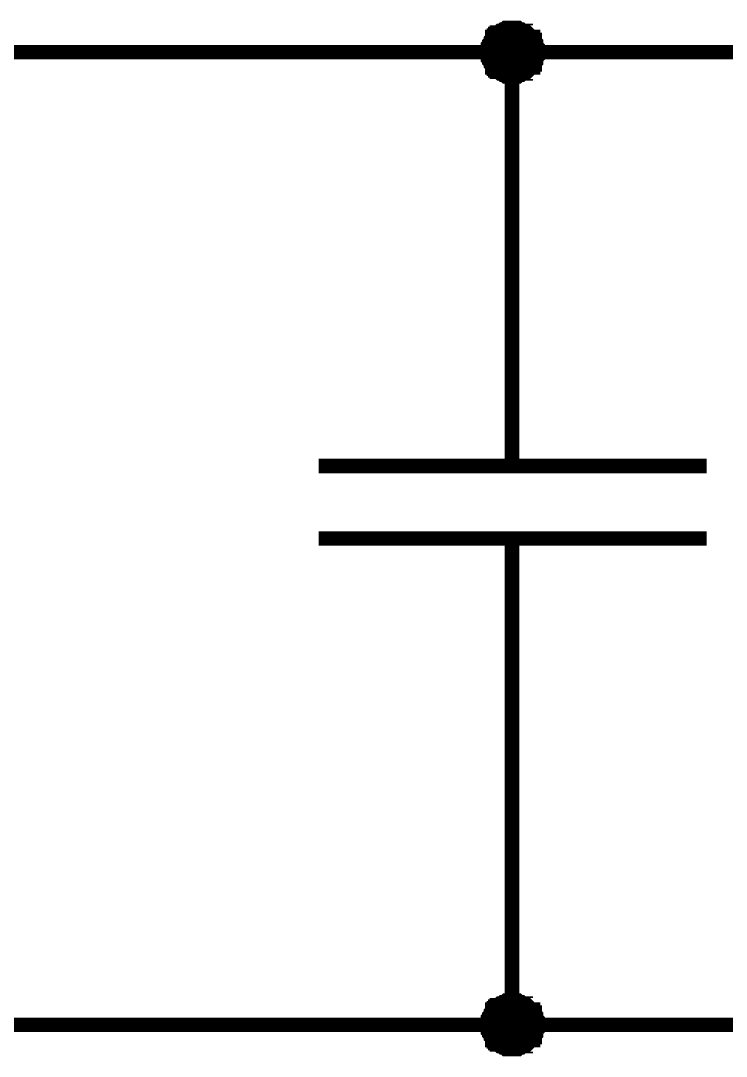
# Model space of a CAD drawing. Extents: x 196 to 1101, y 70 to 664.
# Drawn here: x 471.92 to 486.44, y 125.52 to 146.82 of the extents above; entities that cross this region are included whole.
import ezdxf

# ---------------------------------------------------------------- set-up
doc = ezdxf.new("R2010")
doc.units = 0
doc.header["$MEASUREMENT"] = 0
doc.layers.add('Sheet', color=255, linetype='CONTINUOUS')

msp = doc.modelspace()

# ---------------------------------------------------------------- linework, layer by layer
at = {"layer": 'Sheet', "const_width": 0.3}
for points in [[(481.533, 146.171), (481.533, 146.203), (481.533, 146.234), (481.533, 146.234), (481.533, 146.265), (481.533, 146.296), (481.564, 146.327), (481.564, 146.358), (481.564, 146.358), (481.595, 146.389), (481.595, 146.42), (481.595, 146.42), (481.627, 146.451), (481.627, 146.482), (481.658, 146.482), (481.658, 146.513), (481.689, 146.513), (481.689, 146.544), (481.72, 146.544), (481.72, 146.575), (481.751, 146.575), (481.782, 146.606), (481.782, 146.606), (481.813, 146.606), (481.844, 146.638), (481.844, 146.638), (481.875, 146.638), (481.906, 146.669), (481.937, 146.669), (481.968, 146.669), (481.968, 146.669), (481.999, 146.669), (482.03, 146.669)], [(481.533, 146.171), (481.533, 146.203), (481.533, 146.234), (481.533, 146.234), (481.533, 146.265), (481.533, 146.296), (481.564, 146.327), (481.564, 146.358), (481.564, 146.358), (481.595, 146.389), (481.595, 146.42), (481.595, 146.42), (481.627, 146.451), (481.627, 146.482), (481.658, 146.482), (481.658, 146.513), (481.689, 146.513), (481.689, 146.544), (481.72, 146.544), (481.72, 146.575), (481.751, 146.575), (481.782, 146.606), (481.782, 146.606), (481.813, 146.606), (481.844, 146.638), (481.844, 146.638), (481.875, 146.638), (481.906, 146.669), (481.937, 146.669), (481.968, 146.669), (481.968, 146.669), (481.999, 146.669), (482.03, 146.669)], [(481.533, 146.171), (481.533, 146.203), (481.533, 146.234), (481.533, 146.234), (481.533, 146.265), (481.533, 146.296), (481.564, 146.327), (481.564, 146.358), (481.564, 146.358), (481.595, 146.389), (481.595, 146.42), (481.595, 146.42), (481.627, 146.451), (481.627, 146.482), (481.658, 146.482), (481.658, 146.513), (481.689, 146.513), (481.689, 146.544), (481.72, 146.544), (481.72, 146.575), (481.751, 146.575), (481.782, 146.606), (481.782, 146.606), (481.813, 146.606), (481.844, 146.638), (481.844, 146.638), (481.875, 146.638), (481.906, 146.669), (481.937, 146.669), (481.968, 146.669), (481.968, 146.669), (481.999, 146.669), (482.03, 146.669)], [(481.533, 146.171), (481.533, 146.203), (481.533, 146.234), (481.533, 146.234), (481.533, 146.265), (481.533, 146.296), (481.564, 146.327), (481.564, 146.358), (481.564, 146.358), (481.595, 146.389), (481.595, 146.42), (481.595, 146.42), (481.627, 146.451), (481.627, 146.482), (481.658, 146.482), (481.658, 146.513), (481.689, 146.513), (481.689, 146.544), (481.72, 146.544), (481.72, 146.575), (481.751, 146.575), (481.782, 146.606), (481.782, 146.606), (481.813, 146.606), (481.844, 146.638), (481.844, 146.638), (481.875, 146.638), (481.906, 146.669), (481.937, 146.669), (481.968, 146.669), (481.968, 146.669), (481.999, 146.669), (482.03, 146.669)], [(481.533, 146.171), (481.533, 146.203), (481.533, 146.234), (481.533, 146.234), (481.533, 146.265), (481.533, 146.296), (481.564, 146.327), (481.564, 146.358), (481.564, 146.358), (481.595, 146.389), (481.595, 146.42), (481.595, 146.42), (481.627, 146.451), (481.627, 146.482), (481.658, 146.482), (481.658, 146.513), (481.689, 146.513), (481.689, 146.544), (481.72, 146.544), (481.72, 146.575), (481.751, 146.575), (481.782, 146.606), (481.782, 146.606), (481.813, 146.606), (481.844, 146.638), (481.844, 146.638), (481.875, 146.638), (481.906, 146.669), (481.937, 146.669), (481.968, 146.669), (481.968, 146.669), (481.999, 146.669), (482.03, 146.669)], [(481.533, 146.171), (481.533, 146.203), (481.533, 146.234), (481.533, 146.234), (481.533, 146.265), (481.533, 146.296), (481.564, 146.327), (481.564, 146.358), (481.564, 146.358), (481.595, 146.389), (481.595, 146.42), (481.595, 146.42), (481.627, 146.451), (481.627, 146.482), (481.658, 146.482), (481.658, 146.513), (481.689, 146.513), (481.689, 146.544), (481.72, 146.544), (481.72, 146.575), (481.751, 146.575), (481.782, 146.606), (481.782, 146.606), (481.813, 146.606), (481.844, 146.638), (481.844, 146.638), (481.875, 146.638), (481.906, 146.669), (481.937, 146.669), (481.968, 146.669), (481.968, 146.669), (481.999, 146.669), (482.03, 146.669)], [(481.533, 146.171), (481.533, 146.203), (481.533, 146.234), (481.533, 146.234), (481.533, 146.265), (481.533, 146.296), (481.564, 146.327), (481.564, 146.358), (481.564, 146.358), (481.595, 146.389), (481.595, 146.42), (481.595, 146.42), (481.627, 146.451), (481.627, 146.482), (481.658, 146.482), (481.658, 146.513), (481.689, 146.513), (481.689, 146.544), (481.72, 146.544), (481.72, 146.575), (481.751, 146.575), (481.782, 146.606), (481.782, 146.606), (481.813, 146.606), (481.844, 146.638), (481.844, 146.638), (481.875, 146.638), (481.906, 146.669), (481.937, 146.669), (481.968, 146.669), (481.968, 146.669), (481.999, 146.669), (482.03, 146.669)], [(481.533, 146.171), (481.533, 146.203), (481.533, 146.234), (481.533, 146.234), (481.533, 146.265), (481.533, 146.296), (481.564, 146.327), (481.564, 146.358), (481.564, 146.358), (481.595, 146.389), (481.595, 146.42), (481.595, 146.42), (481.627, 146.451), (481.627, 146.482), (481.658, 146.482), (481.658, 146.513), (481.689, 146.513), (481.689, 146.544), (481.72, 146.544), (481.72, 146.575), (481.751, 146.575), (481.782, 146.606), (481.782, 146.606), (481.813, 146.606), (481.844, 146.638), (481.844, 146.638), (481.875, 146.638), (481.906, 146.669), (481.937, 146.669), (481.968, 146.669), (481.968, 146.669), (481.999, 146.669), (482.03, 146.669)], [(482.03, 146.669), (482.03, 146.669)], [(482.03, 146.669), (482.061, 146.669), (482.092, 146.669), (482.092, 146.669), (482.123, 146.669), (482.154, 146.669), (482.186, 146.638), (482.217, 146.638), (482.217, 146.638), (482.248, 146.606), (482.279, 146.606), (482.31, 146.606), (482.31, 146.575), (482.341, 146.575), (482.372, 146.544), (482.372, 146.544), (482.403, 146.513), (482.403, 146.513), (482.434, 146.482), (482.465, 146.482), (482.465, 146.451), (482.465, 146.42), (482.496, 146.42), (482.496, 146.389), (482.527, 146.358), (482.527, 146.358), (482.527, 146.327), (482.527, 146.296), (482.558, 146.265), (482.558, 146.234), (482.558, 146.234), (482.558, 146.203), (482.558, 146.171)], [(482.03, 146.669), (482.03, 146.669)], [(482.03, 146.669), (482.061, 146.669), (482.092, 146.669), (482.092, 146.669), (482.123, 146.669), (482.154, 146.669), (482.186, 146.638), (482.217, 146.638), (482.217, 146.638), (482.248, 146.606), (482.279, 146.606), (482.31, 146.606), (482.31, 146.575), (482.341, 146.575), (482.372, 146.544), (482.372, 146.544), (482.403, 146.513), (482.403, 146.513), (482.434, 146.482), (482.465, 146.482), (482.465, 146.451), (482.465, 146.42), (482.496, 146.42), (482.496, 146.389), (482.527, 146.358), (482.527, 146.358), (482.527, 146.327), (482.527, 146.296), (482.558, 146.265), (482.558, 146.234), (482.558, 146.234), (482.558, 146.203), (482.558, 146.171)], [(482.03, 146.669), (482.03, 146.669)], [(482.03, 146.669), (482.061, 146.669), (482.092, 146.669), (482.092, 146.669), (482.123, 146.669), (482.154, 146.669), (482.186, 146.638), (482.217, 146.638), (482.217, 146.638), (482.248, 146.606), (482.279, 146.606), (482.31, 146.606), (482.31, 146.575), (482.341, 146.575), (482.372, 146.544), (482.372, 146.544), (482.403, 146.513), (482.403, 146.513), (482.434, 146.482), (482.465, 146.482), (482.465, 146.451), (482.465, 146.42), (482.496, 146.42), (482.496, 146.389), (482.527, 146.358), (482.527, 146.358), (482.527, 146.327), (482.527, 146.296), (482.558, 146.265), (482.558, 146.234), (482.558, 146.234), (482.558, 146.203), (482.558, 146.171)], [(482.03, 146.669), (482.03, 146.669)], [(482.03, 146.669), (482.061, 146.669), (482.092, 146.669), (482.092, 146.669), (482.123, 146.669), (482.154, 146.669), (482.186, 146.638), (482.217, 146.638), (482.217, 146.638), (482.248, 146.606), (482.279, 146.606), (482.31, 146.606), (482.31, 146.575), (482.341, 146.575), (482.372, 146.544), (482.372, 146.544), (482.403, 146.513), (482.403, 146.513), (482.434, 146.482), (482.465, 146.482), (482.465, 146.451), (482.465, 146.42), (482.496, 146.42), (482.496, 146.389), (482.527, 146.358), (482.527, 146.358), (482.527, 146.327), (482.527, 146.296), (482.558, 146.265), (482.558, 146.234), (482.558, 146.234), (482.558, 146.203), (482.558, 146.171)], [(482.03, 146.669), (482.03, 146.669)], [(482.03, 146.669), (482.061, 146.669), (482.092, 146.669), (482.092, 146.669), (482.123, 146.669), (482.154, 146.669), (482.186, 146.638), (482.217, 146.638), (482.217, 146.638), (482.248, 146.606), (482.279, 146.606), (482.31, 146.606), (482.31, 146.575), (482.341, 146.575), (482.372, 146.544), (482.372, 146.544), (482.403, 146.513), (482.403, 146.513), (482.434, 146.482), (482.465, 146.482), (482.465, 146.451), (482.465, 146.42), (482.496, 146.42), (482.496, 146.389), (482.527, 146.358), (482.527, 146.358), (482.527, 146.327), (482.527, 146.296), (482.558, 146.265), (482.558, 146.234), (482.558, 146.234), (482.558, 146.203), (482.558, 146.171)], [(482.03, 146.669), (482.03, 146.669)], [(482.03, 146.669), (482.061, 146.669), (482.092, 146.669), (482.092, 146.669), (482.123, 146.669), (482.154, 146.669), (482.186, 146.638), (482.217, 146.638), (482.217, 146.638), (482.248, 146.606), (482.279, 146.606), (482.31, 146.606), (482.31, 146.575), (482.341, 146.575), (482.372, 146.544), (482.372, 146.544), (482.403, 146.513), (482.403, 146.513), (482.434, 146.482), (482.465, 146.482), (482.465, 146.451), (482.465, 146.42), (482.496, 146.42), (482.496, 146.389), (482.527, 146.358), (482.527, 146.358), (482.527, 146.327), (482.527, 146.296), (482.558, 146.265), (482.558, 146.234), (482.558, 146.234), (482.558, 146.203), (482.558, 146.171)], [(482.03, 146.669), (482.03, 146.669)], [(482.03, 146.669), (482.061, 146.669), (482.092, 146.669), (482.092, 146.669), (482.123, 146.669), (482.154, 146.669), (482.186, 146.638), (482.217, 146.638), (482.217, 146.638), (482.248, 146.606), (482.279, 146.606), (482.31, 146.606), (482.31, 146.575), (482.341, 146.575), (482.372, 146.544), (482.372, 146.544), (482.403, 146.513), (482.403, 146.513), (482.434, 146.482), (482.465, 146.482), (482.465, 146.451), (482.465, 146.42), (482.496, 146.42), (482.496, 146.389), (482.527, 146.358), (482.527, 146.358), (482.527, 146.327), (482.527, 146.296), (482.558, 146.265), (482.558, 146.234), (482.558, 146.234), (482.558, 146.203), (482.558, 146.171)], [(482.03, 146.669), (482.03, 146.669)], [(482.03, 146.669), (482.061, 146.669), (482.092, 146.669), (482.092, 146.669), (482.123, 146.669), (482.154, 146.669), (482.186, 146.638), (482.217, 146.638), (482.217, 146.638), (482.248, 146.606), (482.279, 146.606), (482.31, 146.606), (482.31, 146.575), (482.341, 146.575), (482.372, 146.544), (482.372, 146.544), (482.403, 146.513), (482.403, 146.513), (482.434, 146.482), (482.465, 146.482), (482.465, 146.451), (482.465, 146.42), (482.496, 146.42), (482.496, 146.389), (482.527, 146.358), (482.527, 146.358), (482.527, 146.327), (482.527, 146.296), (482.558, 146.265), (482.558, 146.234), (482.558, 146.234), (482.558, 146.203), (482.558, 146.171)], [(414.576, 146.171), (442.061, 146.171), (462.061, 146.171), (482.03, 146.171), (502.03, 146.171), (522.031, 146.171), (537.031, 146.171)], [(482.03, 145.674), (481.999, 145.674), (481.968, 145.674), (481.968, 145.674), (481.937, 145.674), (481.906, 145.674), (481.875, 145.705), (481.844, 145.705), (481.844, 145.705), (481.813, 145.737), (481.782, 145.737), (481.782, 145.737), (481.751, 145.768), (481.72, 145.768), (481.72, 145.799), (481.689, 145.799), (481.689, 145.83), (481.658, 145.83), (481.658, 145.861), (481.627, 145.861), (481.627, 145.892), (481.595, 145.923), (481.595, 145.923), (481.595, 145.954), (481.564, 145.985), (481.564, 145.985), (481.564, 146.016), (481.533, 146.047), (481.533, 146.078), (481.533, 146.109), (481.533, 146.109), (481.533, 146.14), (481.533, 146.171)], [(481.533, 146.171), (481.533, 146.171)], [(482.03, 145.674), (481.999, 145.674), (481.968, 145.674), (481.968, 145.674), (481.937, 145.674), (481.906, 145.674), (481.875, 145.705), (481.844, 145.705), (481.844, 145.705), (481.813, 145.737), (481.782, 145.737), (481.782, 145.737), (481.751, 145.768), (481.72, 145.768), (481.72, 145.799), (481.689, 145.799), (481.689, 145.83), (481.658, 145.83), (481.658, 145.861), (481.627, 145.861), (481.627, 145.892), (481.595, 145.923), (481.595, 145.923), (481.595, 145.954), (481.564, 145.985), (481.564, 145.985), (481.564, 146.016), (481.533, 146.047), (481.533, 146.078), (481.533, 146.109), (481.533, 146.109), (481.533, 146.14), (481.533, 146.171)], [(481.533, 146.171), (481.533, 146.171)], [(482.03, 145.674), (481.999, 145.674), (481.968, 145.674), (481.968, 145.674), (481.937, 145.674), (481.906, 145.674), (481.875, 145.705), (481.844, 145.705), (481.844, 145.705), (481.813, 145.737), (481.782, 145.737), (481.782, 145.737), (481.751, 145.768), (481.72, 145.768), (481.72, 145.799), (481.689, 145.799), (481.689, 145.83), (481.658, 145.83), (481.658, 145.861), (481.627, 145.861), (481.627, 145.892), (481.595, 145.923), (481.595, 145.923), (481.595, 145.954), (481.564, 145.985), (481.564, 145.985), (481.564, 146.016), (481.533, 146.047), (481.533, 146.078), (481.533, 146.109), (481.533, 146.109), (481.533, 146.14), (481.533, 146.171)], [(481.533, 146.171), (481.533, 146.171)], [(482.03, 145.674), (481.999, 145.674), (481.968, 145.674), (481.968, 145.674), (481.937, 145.674), (481.906, 145.674), (481.875, 145.705), (481.844, 145.705), (481.844, 145.705), (481.813, 145.737), (481.782, 145.737), (481.782, 145.737), (481.751, 145.768), (481.72, 145.768), (481.72, 145.799), (481.689, 145.799), (481.689, 145.83), (481.658, 145.83), (481.658, 145.861), (481.627, 145.861), (481.627, 145.892), (481.595, 145.923), (481.595, 145.923), (481.595, 145.954), (481.564, 145.985), (481.564, 145.985), (481.564, 146.016), (481.533, 146.047), (481.533, 146.078), (481.533, 146.109), (481.533, 146.109), (481.533, 146.14), (481.533, 146.171)], [(481.533, 146.171), (481.533, 146.171)], [(482.03, 145.674), (481.999, 145.674), (481.968, 145.674), (481.968, 145.674), (481.937, 145.674), (481.906, 145.674), (481.875, 145.705), (481.844, 145.705), (481.844, 145.705), (481.813, 145.737), (481.782, 145.737), (481.782, 145.737), (481.751, 145.768), (481.72, 145.768), (481.72, 145.799), (481.689, 145.799), (481.689, 145.83), (481.658, 145.83), (481.658, 145.861), (481.627, 145.861), (481.627, 145.892), (481.595, 145.923), (481.595, 145.923), (481.595, 145.954), (481.564, 145.985), (481.564, 145.985), (481.564, 146.016), (481.533, 146.047), (481.533, 146.078), (481.533, 146.109), (481.533, 146.109), (481.533, 146.14), (481.533, 146.171)], [(481.533, 146.171), (481.533, 146.171)], [(482.03, 145.674), (481.999, 145.674), (481.968, 145.674), (481.968, 145.674), (481.937, 145.674), (481.906, 145.674), (481.875, 145.705), (481.844, 145.705), (481.844, 145.705), (481.813, 145.737), (481.782, 145.737), (481.782, 145.737), (481.751, 145.768), (481.72, 145.768), (481.72, 145.799), (481.689, 145.799), (481.689, 145.83), (481.658, 145.83), (481.658, 145.861), (481.627, 145.861), (481.627, 145.892), (481.595, 145.923), (481.595, 145.923), (481.595, 145.954), (481.564, 145.985), (481.564, 145.985), (481.564, 146.016), (481.533, 146.047), (481.533, 146.078), (481.533, 146.109), (481.533, 146.109), (481.533, 146.14), (481.533, 146.171)], [(481.533, 146.171), (481.533, 146.171)], [(482.03, 145.674), (481.999, 145.674), (481.968, 145.674), (481.968, 145.674), (481.937, 145.674), (481.906, 145.674), (481.875, 145.705), (481.844, 145.705), (481.844, 145.705), (481.813, 145.737), (481.782, 145.737), (481.782, 145.737), (481.751, 145.768), (481.72, 145.768), (481.72, 145.799), (481.689, 145.799), (481.689, 145.83), (481.658, 145.83), (481.658, 145.861), (481.627, 145.861), (481.627, 145.892), (481.595, 145.923), (481.595, 145.923), (481.595, 145.954), (481.564, 145.985), (481.564, 145.985), (481.564, 146.016), (481.533, 146.047), (481.533, 146.078), (481.533, 146.109), (481.533, 146.109), (481.533, 146.14), (481.533, 146.171)], [(481.533, 146.171), (481.533, 146.171)], [(482.03, 145.674), (481.999, 145.674), (481.968, 145.674), (481.968, 145.674), (481.937, 145.674), (481.906, 145.674), (481.875, 145.705), (481.844, 145.705), (481.844, 145.705), (481.813, 145.737), (481.782, 145.737), (481.782, 145.737), (481.751, 145.768), (481.72, 145.768), (481.72, 145.799), (481.689, 145.799), (481.689, 145.83), (481.658, 145.83), (481.658, 145.861), (481.627, 145.861), (481.627, 145.892), (481.595, 145.923), (481.595, 145.923), (481.595, 145.954), (481.564, 145.985), (481.564, 145.985), (481.564, 146.016), (481.533, 146.047), (481.533, 146.078), (481.533, 146.109), (481.533, 146.109), (481.533, 146.14), (481.533, 146.171)], [(481.533, 146.171), (481.533, 146.171)], [(482.558, 146.171), (482.558, 146.14), (482.558, 146.109), (482.558, 146.109), (482.558, 146.078), (482.527, 146.047), (482.527, 146.016), (482.527, 145.985), (482.527, 145.985), (482.496, 145.954), (482.496, 145.923), (482.465, 145.923), (482.465, 145.892), (482.465, 145.861), (482.434, 145.861), (482.403, 145.83), (482.403, 145.83), (482.372, 145.799), (482.372, 145.799), (482.341, 145.768), (482.31, 145.768), (482.31, 145.737), (482.279, 145.737), (482.248, 145.737), (482.217, 145.705), (482.217, 145.705), (482.186, 145.705), (482.154, 145.674), (482.123, 145.674), (482.092, 145.674), (482.092, 145.674), (482.061, 145.674), (482.03, 145.674)], [(482.558, 146.171), (482.558, 146.14), (482.558, 146.109), (482.558, 146.109), (482.558, 146.078), (482.527, 146.047), (482.527, 146.016), (482.527, 145.985), (482.527, 145.985), (482.496, 145.954), (482.496, 145.923), (482.465, 145.923), (482.465, 145.892), (482.465, 145.861), (482.434, 145.861), (482.403, 145.83), (482.403, 145.83), (482.372, 145.799), (482.372, 145.799), (482.341, 145.768), (482.31, 145.768), (482.31, 145.737), (482.279, 145.737), (482.248, 145.737), (482.217, 145.705), (482.217, 145.705), (482.186, 145.705), (482.154, 145.674), (482.123, 145.674), (482.092, 145.674), (482.092, 145.674), (482.061, 145.674), (482.03, 145.674)], [(482.03, 140.176), (482.03, 146.171), (482.03, 146.171)], [(482.558, 146.171), (482.558, 146.14), (482.558, 146.109), (482.558, 146.109), (482.558, 146.078), (482.527, 146.047), (482.527, 146.016), (482.527, 145.985), (482.527, 145.985), (482.496, 145.954), (482.496, 145.923), (482.465, 145.923), (482.465, 145.892), (482.465, 145.861), (482.434, 145.861), (482.403, 145.83), (482.403, 145.83), (482.372, 145.799), (482.372, 145.799), (482.341, 145.768), (482.31, 145.768), (482.31, 145.737), (482.279, 145.737), (482.248, 145.737), (482.217, 145.705), (482.217, 145.705), (482.186, 145.705), (482.154, 145.674), (482.123, 145.674), (482.092, 145.674), (482.092, 145.674), (482.061, 145.674), (482.03, 145.674)], [(482.558, 146.171), (482.558, 146.14), (482.558, 146.109), (482.558, 146.109), (482.558, 146.078), (482.527, 146.047), (482.527, 146.016), (482.527, 145.985), (482.527, 145.985), (482.496, 145.954), (482.496, 145.923), (482.465, 145.923), (482.465, 145.892), (482.465, 145.861), (482.434, 145.861), (482.403, 145.83), (482.403, 145.83), (482.372, 145.799), (482.372, 145.799), (482.341, 145.768), (482.31, 145.768), (482.31, 145.737), (482.279, 145.737), (482.248, 145.737), (482.217, 145.705), (482.217, 145.705), (482.186, 145.705), (482.154, 145.674), (482.123, 145.674), (482.092, 145.674), (482.092, 145.674), (482.061, 145.674), (482.03, 145.674)], [(482.558, 146.171), (482.558, 146.14), (482.558, 146.109), (482.558, 146.109), (482.558, 146.078), (482.527, 146.047), (482.527, 146.016), (482.527, 145.985), (482.527, 145.985), (482.496, 145.954), (482.496, 145.923), (482.465, 145.923), (482.465, 145.892), (482.465, 145.861), (482.434, 145.861), (482.403, 145.83), (482.403, 145.83), (482.372, 145.799), (482.372, 145.799), (482.341, 145.768), (482.31, 145.768), (482.31, 145.737), (482.279, 145.737), (482.248, 145.737), (482.217, 145.705), (482.217, 145.705), (482.186, 145.705), (482.154, 145.674), (482.123, 145.674), (482.092, 145.674), (482.092, 145.674), (482.061, 145.674), (482.03, 145.674)], [(482.558, 146.171), (482.558, 146.14), (482.558, 146.109), (482.558, 146.109), (482.558, 146.078), (482.527, 146.047), (482.527, 146.016), (482.527, 145.985), (482.527, 145.985), (482.496, 145.954), (482.496, 145.923), (482.465, 145.923), (482.465, 145.892), (482.465, 145.861), (482.434, 145.861), (482.403, 145.83), (482.403, 145.83), (482.372, 145.799), (482.372, 145.799), (482.341, 145.768), (482.31, 145.768), (482.31, 145.737), (482.279, 145.737), (482.248, 145.737), (482.217, 145.705), (482.217, 145.705), (482.186, 145.705), (482.154, 145.674), (482.123, 145.674), (482.092, 145.674), (482.092, 145.674), (482.061, 145.674), (482.03, 145.674)], [(482.558, 146.171), (482.558, 146.14), (482.558, 146.109), (482.558, 146.109), (482.558, 146.078), (482.527, 146.047), (482.527, 146.016), (482.527, 145.985), (482.527, 145.985), (482.496, 145.954), (482.496, 145.923), (482.465, 145.923), (482.465, 145.892), (482.465, 145.861), (482.434, 145.861), (482.403, 145.83), (482.403, 145.83), (482.372, 145.799), (482.372, 145.799), (482.341, 145.768), (482.31, 145.768), (482.31, 145.737), (482.279, 145.737), (482.248, 145.737), (482.217, 145.705), (482.217, 145.705), (482.186, 145.705), (482.154, 145.674), (482.123, 145.674), (482.092, 145.674), (482.092, 145.674), (482.061, 145.674), (482.03, 145.674)], [(482.558, 146.171), (482.558, 146.14), (482.558, 146.109), (482.558, 146.109), (482.558, 146.078), (482.527, 146.047), (482.527, 146.016), (482.527, 145.985), (482.527, 145.985), (482.496, 145.954), (482.496, 145.923), (482.465, 145.923), (482.465, 145.892), (482.465, 145.861), (482.434, 145.861), (482.403, 145.83), (482.403, 145.83), (482.372, 145.799), (482.372, 145.799), (482.341, 145.768), (482.31, 145.768), (482.31, 145.737), (482.279, 145.737), (482.248, 145.737), (482.217, 145.705), (482.217, 145.705), (482.186, 145.705), (482.154, 145.674), (482.123, 145.674), (482.092, 145.674), (482.092, 145.674), (482.061, 145.674), (482.03, 145.674)], [(482.558, 146.171), (482.558, 146.171), (482.558, 146.171), (482.558, 146.171), (482.558, 146.171), (482.558, 146.171), (482.558, 146.171), (482.558, 146.171), (482.558, 146.171), (482.558, 146.171), (482.558, 146.171), (482.558, 146.171), (482.558, 146.171), (482.558, 146.171), (482.558, 146.171), (482.558, 146.171), (482.558, 146.171), (482.558, 146.171), (482.558, 146.171), (482.558, 146.171), (482.558, 146.171), (482.558, 146.171), (482.558, 146.171), (482.558, 146.171), (482.558, 146.171), (482.558, 146.171), (482.558, 146.171), (482.558, 146.171), (482.558, 146.171), (482.558, 146.171), (482.558, 146.171), (482.558, 146.171), (482.558, 146.171)], [(482.558, 146.171), (482.558, 146.171)], [(482.558, 146.171), (482.558, 146.171), (482.558, 146.171), (482.558, 146.171), (482.558, 146.171), (482.558, 146.171), (482.558, 146.171), (482.558, 146.171), (482.558, 146.171), (482.558, 146.171), (482.558, 146.171), (482.558, 146.171), (482.558, 146.171), (482.558, 146.171), (482.558, 146.171), (482.558, 146.171), (482.558, 146.171), (482.558, 146.171), (482.558, 146.171), (482.558, 146.171), (482.558, 146.171), (482.558, 146.171), (482.558, 146.171), (482.558, 146.171), (482.558, 146.171), (482.558, 146.171), (482.558, 146.171), (482.558, 146.171), (482.558, 146.171), (482.558, 146.171), (482.558, 146.171), (482.558, 146.171), (482.558, 146.171)], [(482.558, 146.171), (482.558, 146.171)], [(482.558, 146.171), (482.558, 146.171), (482.558, 146.171), (482.558, 146.171), (482.558, 146.171), (482.558, 146.171), (482.558, 146.171), (482.558, 146.171), (482.558, 146.171), (482.558, 146.171), (482.558, 146.171), (482.558, 146.171), (482.558, 146.171), (482.558, 146.171), (482.558, 146.171), (482.558, 146.171), (482.558, 146.171), (482.558, 146.171), (482.558, 146.171), (482.558, 146.171), (482.558, 146.171), (482.558, 146.171), (482.558, 146.171), (482.558, 146.171), (482.558, 146.171), (482.558, 146.171), (482.558, 146.171), (482.558, 146.171), (482.558, 146.171), (482.558, 146.171), (482.558, 146.171), (482.558, 146.171), (482.558, 146.171)], [(482.558, 146.171), (482.558, 146.171)], [(482.558, 146.171), (482.558, 146.171), (482.558, 146.171), (482.558, 146.171), (482.558, 146.171), (482.558, 146.171), (482.558, 146.171), (482.558, 146.171), (482.558, 146.171), (482.558, 146.171), (482.558, 146.171), (482.558, 146.171), (482.558, 146.171), (482.558, 146.171), (482.558, 146.171), (482.558, 146.171), (482.558, 146.171), (482.558, 146.171), (482.558, 146.171), (482.558, 146.171), (482.558, 146.171), (482.558, 146.171), (482.558, 146.171), (482.558, 146.171), (482.558, 146.171), (482.558, 146.171), (482.558, 146.171), (482.558, 146.171), (482.558, 146.171), (482.558, 146.171), (482.558, 146.171), (482.558, 146.171), (482.558, 146.171)], [(482.558, 146.171), (482.558, 146.171)], [(482.558, 146.171), (482.558, 146.171), (482.558, 146.171), (482.558, 146.171), (482.558, 146.171), (482.558, 146.171), (482.558, 146.171), (482.558, 146.171), (482.558, 146.171), (482.558, 146.171), (482.558, 146.171), (482.558, 146.171), (482.558, 146.171), (482.558, 146.171), (482.558, 146.171), (482.558, 146.171), (482.558, 146.171), (482.558, 146.171), (482.558, 146.171), (482.558, 146.171), (482.558, 146.171), (482.558, 146.171), (482.558, 146.171), (482.558, 146.171), (482.558, 146.171), (482.558, 146.171), (482.558, 146.171), (482.558, 146.171), (482.558, 146.171), (482.558, 146.171), (482.558, 146.171), (482.558, 146.171), (482.558, 146.171)], [(482.558, 146.171), (482.558, 146.171)], [(482.558, 146.171), (482.558, 146.171), (482.558, 146.171), (482.558, 146.171), (482.558, 146.171), (482.558, 146.171), (482.558, 146.171), (482.558, 146.171), (482.558, 146.171), (482.558, 146.171), (482.558, 146.171), (482.558, 146.171), (482.558, 146.171), (482.558, 146.171), (482.558, 146.171), (482.558, 146.171), (482.558, 146.171), (482.558, 146.171), (482.558, 146.171), (482.558, 146.171), (482.558, 146.171), (482.558, 146.171), (482.558, 146.171), (482.558, 146.171), (482.558, 146.171), (482.558, 146.171), (482.558, 146.171), (482.558, 146.171), (482.558, 146.171), (482.558, 146.171), (482.558, 146.171), (482.558, 146.171), (482.558, 146.171)], [(482.558, 146.171), (482.558, 146.171)], [(482.558, 146.171), (482.558, 146.171), (482.558, 146.171), (482.558, 146.171), (482.558, 146.171), (482.558, 146.171), (482.558, 146.171), (482.558, 146.171), (482.558, 146.171), (482.558, 146.171), (482.558, 146.171), (482.558, 146.171), (482.558, 146.171), (482.558, 146.171), (482.558, 146.171), (482.558, 146.171), (482.558, 146.171), (482.558, 146.171), (482.558, 146.171), (482.558, 146.171), (482.558, 146.171), (482.558, 146.171), (482.558, 146.171), (482.558, 146.171), (482.558, 146.171), (482.558, 146.171), (482.558, 146.171), (482.558, 146.171), (482.558, 146.171), (482.558, 146.171), (482.558, 146.171), (482.558, 146.171), (482.558, 146.171)], [(482.558, 146.171), (482.558, 146.171)], [(482.558, 146.171), (482.558, 146.171), (482.558, 146.171), (482.558, 146.171), (482.558, 146.171), (482.558, 146.171), (482.558, 146.171), (482.558, 146.171), (482.558, 146.171), (482.558, 146.171), (482.558, 146.171), (482.558, 146.171), (482.558, 146.171), (482.558, 146.171), (482.558, 146.171), (482.558, 146.171), (482.558, 146.171), (482.558, 146.171), (482.558, 146.171), (482.558, 146.171), (482.558, 146.171), (482.558, 146.171), (482.558, 146.171), (482.558, 146.171), (482.558, 146.171), (482.558, 146.171), (482.558, 146.171), (482.558, 146.171), (482.558, 146.171), (482.558, 146.171), (482.558, 146.171), (482.558, 146.171), (482.558, 146.171)], [(482.558, 146.171), (482.558, 146.171)], [(482.03, 137.659), (482.03, 140.176)], [(478.055, 137.659), (486.037, 137.659)], [(478.055, 136.168), (486.037, 136.168)], [(482.03, 136.168), (482.03, 133.683)], [(462.061, 126.164), (482.03, 126.164), (502.03, 126.164), (522.031, 126.164), (522.031, 133.683)], [(482.03, 133.683), (482.03, 126.164)], [(481.533, 126.164), (481.533, 126.195), (481.533, 126.227), (481.533, 126.227), (481.533, 126.258), (481.533, 126.289), (481.564, 126.32), (481.564, 126.351), (481.564, 126.351), (481.595, 126.382), (481.595, 126.413), (481.595, 126.413), (481.627, 126.444), (481.627, 126.475), (481.658, 126.475), (481.658, 126.506), (481.689, 126.506), (481.689, 126.537), (481.72, 126.537), (481.72, 126.568), (481.751, 126.568), (481.782, 126.599), (481.782, 126.599), (481.813, 126.599), (481.844, 126.63), (481.844, 126.63), (481.875, 126.63), (481.906, 126.661), (481.937, 126.661), (481.968, 126.661), (481.968, 126.661), (481.999, 126.661), (482.03, 126.661)], [(481.533, 126.164), (481.533, 126.195), (481.533, 126.227), (481.533, 126.227), (481.533, 126.258), (481.533, 126.289), (481.564, 126.32), (481.564, 126.351), (481.564, 126.351), (481.595, 126.382), (481.595, 126.413), (481.595, 126.413), (481.627, 126.444), (481.627, 126.475), (481.658, 126.475), (481.658, 126.506), (481.689, 126.506), (481.689, 126.537), (481.72, 126.537), (481.72, 126.568), (481.751, 126.568), (481.782, 126.599), (481.782, 126.599), (481.813, 126.599), (481.844, 126.63), (481.844, 126.63), (481.875, 126.63), (481.906, 126.661), (481.937, 126.661), (481.968, 126.661), (481.968, 126.661), (481.999, 126.661), (482.03, 126.661)], [(481.533, 126.164), (481.533, 126.195), (481.533, 126.227), (481.533, 126.227), (481.533, 126.258), (481.533, 126.289), (481.564, 126.32), (481.564, 126.351), (481.564, 126.351), (481.595, 126.382), (481.595, 126.413), (481.595, 126.413), (481.627, 126.444), (481.627, 126.475), (481.658, 126.475), (481.658, 126.506), (481.689, 126.506), (481.689, 126.537), (481.72, 126.537), (481.72, 126.568), (481.751, 126.568), (481.782, 126.599), (481.782, 126.599), (481.813, 126.599), (481.844, 126.63), (481.844, 126.63), (481.875, 126.63), (481.906, 126.661), (481.937, 126.661), (481.968, 126.661), (481.968, 126.661), (481.999, 126.661), (482.03, 126.661)], [(481.533, 126.164), (481.533, 126.195), (481.533, 126.227), (481.533, 126.227), (481.533, 126.258), (481.533, 126.289), (481.564, 126.32), (481.564, 126.351), (481.564, 126.351), (481.595, 126.382), (481.595, 126.413), (481.595, 126.413), (481.627, 126.444), (481.627, 126.475), (481.658, 126.475), (481.658, 126.506), (481.689, 126.506), (481.689, 126.537), (481.72, 126.537), (481.72, 126.568), (481.751, 126.568), (481.782, 126.599), (481.782, 126.599), (481.813, 126.599), (481.844, 126.63), (481.844, 126.63), (481.875, 126.63), (481.906, 126.661), (481.937, 126.661), (481.968, 126.661), (481.968, 126.661), (481.999, 126.661), (482.03, 126.661)], [(481.533, 126.164), (481.533, 126.195), (481.533, 126.227), (481.533, 126.227), (481.533, 126.258), (481.533, 126.289), (481.564, 126.32), (481.564, 126.351), (481.564, 126.351), (481.595, 126.382), (481.595, 126.413), (481.595, 126.413), (481.627, 126.444), (481.627, 126.475), (481.658, 126.475), (481.658, 126.506), (481.689, 126.506), (481.689, 126.537), (481.72, 126.537), (481.72, 126.568), (481.751, 126.568), (481.782, 126.599), (481.782, 126.599), (481.813, 126.599), (481.844, 126.63), (481.844, 126.63), (481.875, 126.63), (481.906, 126.661), (481.937, 126.661), (481.968, 126.661), (481.968, 126.661), (481.999, 126.661), (482.03, 126.661)], [(481.533, 126.164), (481.533, 126.195), (481.533, 126.227), (481.533, 126.227), (481.533, 126.258), (481.533, 126.289), (481.564, 126.32), (481.564, 126.351), (481.564, 126.351), (481.595, 126.382), (481.595, 126.413), (481.595, 126.413), (481.627, 126.444), (481.627, 126.475), (481.658, 126.475), (481.658, 126.506), (481.689, 126.506), (481.689, 126.537), (481.72, 126.537), (481.72, 126.568), (481.751, 126.568), (481.782, 126.599), (481.782, 126.599), (481.813, 126.599), (481.844, 126.63), (481.844, 126.63), (481.875, 126.63), (481.906, 126.661), (481.937, 126.661), (481.968, 126.661), (481.968, 126.661), (481.999, 126.661), (482.03, 126.661)], [(481.533, 126.164), (481.533, 126.195), (481.533, 126.227), (481.533, 126.227), (481.533, 126.258), (481.533, 126.289), (481.564, 126.32), (481.564, 126.351), (481.564, 126.351), (481.595, 126.382), (481.595, 126.413), (481.595, 126.413), (481.627, 126.444), (481.627, 126.475), (481.658, 126.475), (481.658, 126.506), (481.689, 126.506), (481.689, 126.537), (481.72, 126.537), (481.72, 126.568), (481.751, 126.568), (481.782, 126.599), (481.782, 126.599), (481.813, 126.599), (481.844, 126.63), (481.844, 126.63), (481.875, 126.63), (481.906, 126.661), (481.937, 126.661), (481.968, 126.661), (481.968, 126.661), (481.999, 126.661), (482.03, 126.661)], [(481.533, 126.164), (481.533, 126.195), (481.533, 126.227), (481.533, 126.227), (481.533, 126.258), (481.533, 126.289), (481.564, 126.32), (481.564, 126.351), (481.564, 126.351), (481.595, 126.382), (481.595, 126.413), (481.595, 126.413), (481.627, 126.444), (481.627, 126.475), (481.658, 126.475), (481.658, 126.506), (481.689, 126.506), (481.689, 126.537), (481.72, 126.537), (481.72, 126.568), (481.751, 126.568), (481.782, 126.599), (481.782, 126.599), (481.813, 126.599), (481.844, 126.63), (481.844, 126.63), (481.875, 126.63), (481.906, 126.661), (481.937, 126.661), (481.968, 126.661), (481.968, 126.661), (481.999, 126.661), (482.03, 126.661)], [(482.03, 126.661), (482.03, 126.661)], [(482.03, 126.661), (482.061, 126.661), (482.092, 126.661), (482.092, 126.661), (482.123, 126.661), (482.154, 126.661), (482.186, 126.63), (482.217, 126.63), (482.217, 126.63), (482.248, 126.599), (482.279, 126.599), (482.31, 126.599), (482.31, 126.568), (482.341, 126.568), (482.372, 126.537), (482.372, 126.537), (482.403, 126.506), (482.403, 126.506), (482.434, 126.475), (482.465, 126.475), (482.465, 126.444), (482.465, 126.413), (482.496, 126.413), (482.496, 126.382), (482.527, 126.351), (482.527, 126.351), (482.527, 126.32), (482.527, 126.289), (482.558, 126.258), (482.558, 126.227), (482.558, 126.227), (482.558, 126.195), (482.558, 126.164)], [(482.03, 126.661), (482.03, 126.661)], [(482.03, 126.661), (482.061, 126.661), (482.092, 126.661), (482.092, 126.661), (482.123, 126.661), (482.154, 126.661), (482.186, 126.63), (482.217, 126.63), (482.217, 126.63), (482.248, 126.599), (482.279, 126.599), (482.31, 126.599), (482.31, 126.568), (482.341, 126.568), (482.372, 126.537), (482.372, 126.537), (482.403, 126.506), (482.403, 126.506), (482.434, 126.475), (482.465, 126.475), (482.465, 126.444), (482.465, 126.413), (482.496, 126.413), (482.496, 126.382), (482.527, 126.351), (482.527, 126.351), (482.527, 126.32), (482.527, 126.289), (482.558, 126.258), (482.558, 126.227), (482.558, 126.227), (482.558, 126.195), (482.558, 126.164)], [(482.03, 126.661), (482.03, 126.661)], [(482.03, 126.661), (482.061, 126.661), (482.092, 126.661), (482.092, 126.661), (482.123, 126.661), (482.154, 126.661), (482.186, 126.63), (482.217, 126.63), (482.217, 126.63), (482.248, 126.599), (482.279, 126.599), (482.31, 126.599), (482.31, 126.568), (482.341, 126.568), (482.372, 126.537), (482.372, 126.537), (482.403, 126.506), (482.403, 126.506), (482.434, 126.475), (482.465, 126.475), (482.465, 126.444), (482.465, 126.413), (482.496, 126.413), (482.496, 126.382), (482.527, 126.351), (482.527, 126.351), (482.527, 126.32), (482.527, 126.289), (482.558, 126.258), (482.558, 126.227), (482.558, 126.227), (482.558, 126.195), (482.558, 126.164)], [(482.03, 126.661), (482.03, 126.661)], [(482.03, 126.661), (482.061, 126.661), (482.092, 126.661), (482.092, 126.661), (482.123, 126.661), (482.154, 126.661), (482.186, 126.63), (482.217, 126.63), (482.217, 126.63), (482.248, 126.599), (482.279, 126.599), (482.31, 126.599), (482.31, 126.568), (482.341, 126.568), (482.372, 126.537), (482.372, 126.537), (482.403, 126.506), (482.403, 126.506), (482.434, 126.475), (482.465, 126.475), (482.465, 126.444), (482.465, 126.413), (482.496, 126.413), (482.496, 126.382), (482.527, 126.351), (482.527, 126.351), (482.527, 126.32), (482.527, 126.289), (482.558, 126.258), (482.558, 126.227), (482.558, 126.227), (482.558, 126.195), (482.558, 126.164)], [(482.03, 126.661), (482.03, 126.661)], [(482.03, 126.661), (482.061, 126.661), (482.092, 126.661), (482.092, 126.661), (482.123, 126.661), (482.154, 126.661), (482.186, 126.63), (482.217, 126.63), (482.217, 126.63), (482.248, 126.599), (482.279, 126.599), (482.31, 126.599), (482.31, 126.568), (482.341, 126.568), (482.372, 126.537), (482.372, 126.537), (482.403, 126.506), (482.403, 126.506), (482.434, 126.475), (482.465, 126.475), (482.465, 126.444), (482.465, 126.413), (482.496, 126.413), (482.496, 126.382), (482.527, 126.351), (482.527, 126.351), (482.527, 126.32), (482.527, 126.289), (482.558, 126.258), (482.558, 126.227), (482.558, 126.227), (482.558, 126.195), (482.558, 126.164)], [(482.03, 126.661), (482.03, 126.661)], [(482.03, 126.661), (482.061, 126.661), (482.092, 126.661), (482.092, 126.661), (482.123, 126.661), (482.154, 126.661), (482.186, 126.63), (482.217, 126.63), (482.217, 126.63), (482.248, 126.599), (482.279, 126.599), (482.31, 126.599), (482.31, 126.568), (482.341, 126.568), (482.372, 126.537), (482.372, 126.537), (482.403, 126.506), (482.403, 126.506), (482.434, 126.475), (482.465, 126.475), (482.465, 126.444), (482.465, 126.413), (482.496, 126.413), (482.496, 126.382), (482.527, 126.351), (482.527, 126.351), (482.527, 126.32), (482.527, 126.289), (482.558, 126.258), (482.558, 126.227), (482.558, 126.227), (482.558, 126.195), (482.558, 126.164)], [(482.03, 126.661), (482.03, 126.661)], [(482.03, 126.661), (482.061, 126.661), (482.092, 126.661), (482.092, 126.661), (482.123, 126.661), (482.154, 126.661), (482.186, 126.63), (482.217, 126.63), (482.217, 126.63), (482.248, 126.599), (482.279, 126.599), (482.31, 126.599), (482.31, 126.568), (482.341, 126.568), (482.372, 126.537), (482.372, 126.537), (482.403, 126.506), (482.403, 126.506), (482.434, 126.475), (482.465, 126.475), (482.465, 126.444), (482.465, 126.413), (482.496, 126.413), (482.496, 126.382), (482.527, 126.351), (482.527, 126.351), (482.527, 126.32), (482.527, 126.289), (482.558, 126.258), (482.558, 126.227), (482.558, 126.227), (482.558, 126.195), (482.558, 126.164)], [(482.03, 126.661), (482.03, 126.661)], [(482.03, 126.661), (482.061, 126.661), (482.092, 126.661), (482.092, 126.661), (482.123, 126.661), (482.154, 126.661), (482.186, 126.63), (482.217, 126.63), (482.217, 126.63), (482.248, 126.599), (482.279, 126.599), (482.31, 126.599), (482.31, 126.568), (482.341, 126.568), (482.372, 126.537), (482.372, 126.537), (482.403, 126.506), (482.403, 126.506), (482.434, 126.475), (482.465, 126.475), (482.465, 126.444), (482.465, 126.413), (482.496, 126.413), (482.496, 126.382), (482.527, 126.351), (482.527, 126.351), (482.527, 126.32), (482.527, 126.289), (482.558, 126.258), (482.558, 126.227), (482.558, 126.227), (482.558, 126.195), (482.558, 126.164)], [(482.03, 125.667), (481.999, 125.667), (481.968, 125.667), (481.968, 125.667), (481.937, 125.667), (481.906, 125.667), (481.875, 125.698), (481.844, 125.698), (481.844, 125.698), (481.813, 125.729), (481.782, 125.729), (481.782, 125.729), (481.751, 125.761), (481.72, 125.761), (481.72, 125.792), (481.689, 125.792), (481.689, 125.823), (481.658, 125.823), (481.658, 125.854), (481.627, 125.854), (481.627, 125.885), (481.595, 125.916), (481.595, 125.916), (481.595, 125.947), (481.564, 125.978), (481.564, 125.978), (481.564, 126.009), (481.533, 126.04), (481.533, 126.071), (481.533, 126.102), (481.533, 126.102), (481.533, 126.133), (481.533, 126.164)], [(481.533, 126.164), (481.533, 126.164)], [(482.03, 125.667), (481.999, 125.667), (481.968, 125.667), (481.968, 125.667), (481.937, 125.667), (481.906, 125.667), (481.875, 125.698), (481.844, 125.698), (481.844, 125.698), (481.813, 125.729), (481.782, 125.729), (481.782, 125.729), (481.751, 125.761), (481.72, 125.761), (481.72, 125.792), (481.689, 125.792), (481.689, 125.823), (481.658, 125.823), (481.658, 125.854), (481.627, 125.854), (481.627, 125.885), (481.595, 125.916), (481.595, 125.916), (481.595, 125.947), (481.564, 125.978), (481.564, 125.978), (481.564, 126.009), (481.533, 126.04), (481.533, 126.071), (481.533, 126.102), (481.533, 126.102), (481.533, 126.133), (481.533, 126.164)], [(481.533, 126.164), (481.533, 126.164)], [(482.03, 125.667), (481.999, 125.667), (481.968, 125.667), (481.968, 125.667), (481.937, 125.667), (481.906, 125.667), (481.875, 125.698), (481.844, 125.698), (481.844, 125.698), (481.813, 125.729), (481.782, 125.729), (481.782, 125.729), (481.751, 125.761), (481.72, 125.761), (481.72, 125.792), (481.689, 125.792), (481.689, 125.823), (481.658, 125.823), (481.658, 125.854), (481.627, 125.854), (481.627, 125.885), (481.595, 125.916), (481.595, 125.916), (481.595, 125.947), (481.564, 125.978), (481.564, 125.978), (481.564, 126.009), (481.533, 126.04), (481.533, 126.071), (481.533, 126.102), (481.533, 126.102), (481.533, 126.133), (481.533, 126.164)], [(481.533, 126.164), (481.533, 126.164)], [(482.03, 125.667), (481.999, 125.667), (481.968, 125.667), (481.968, 125.667), (481.937, 125.667), (481.906, 125.667), (481.875, 125.698), (481.844, 125.698), (481.844, 125.698), (481.813, 125.729), (481.782, 125.729), (481.782, 125.729), (481.751, 125.761), (481.72, 125.761), (481.72, 125.792), (481.689, 125.792), (481.689, 125.823), (481.658, 125.823), (481.658, 125.854), (481.627, 125.854), (481.627, 125.885), (481.595, 125.916), (481.595, 125.916), (481.595, 125.947), (481.564, 125.978), (481.564, 125.978), (481.564, 126.009), (481.533, 126.04), (481.533, 126.071), (481.533, 126.102), (481.533, 126.102), (481.533, 126.133), (481.533, 126.164)], [(481.533, 126.164), (481.533, 126.164)], [(482.03, 125.667), (481.999, 125.667), (481.968, 125.667), (481.968, 125.667), (481.937, 125.667), (481.906, 125.667), (481.875, 125.698), (481.844, 125.698), (481.844, 125.698), (481.813, 125.729), (481.782, 125.729), (481.782, 125.729), (481.751, 125.761), (481.72, 125.761), (481.72, 125.792), (481.689, 125.792), (481.689, 125.823), (481.658, 125.823), (481.658, 125.854), (481.627, 125.854), (481.627, 125.885), (481.595, 125.916), (481.595, 125.916), (481.595, 125.947), (481.564, 125.978), (481.564, 125.978), (481.564, 126.009), (481.533, 126.04), (481.533, 126.071), (481.533, 126.102), (481.533, 126.102), (481.533, 126.133), (481.533, 126.164)], [(481.533, 126.164), (481.533, 126.164)], [(482.03, 125.667), (481.999, 125.667), (481.968, 125.667), (481.968, 125.667), (481.937, 125.667), (481.906, 125.667), (481.875, 125.698), (481.844, 125.698), (481.844, 125.698), (481.813, 125.729), (481.782, 125.729), (481.782, 125.729), (481.751, 125.761), (481.72, 125.761), (481.72, 125.792), (481.689, 125.792), (481.689, 125.823), (481.658, 125.823), (481.658, 125.854), (481.627, 125.854), (481.627, 125.885), (481.595, 125.916), (481.595, 125.916), (481.595, 125.947), (481.564, 125.978), (481.564, 125.978), (481.564, 126.009), (481.533, 126.04), (481.533, 126.071), (481.533, 126.102), (481.533, 126.102), (481.533, 126.133), (481.533, 126.164)], [(481.533, 126.164), (481.533, 126.164)], [(482.03, 125.667), (481.999, 125.667), (481.968, 125.667), (481.968, 125.667), (481.937, 125.667), (481.906, 125.667), (481.875, 125.698), (481.844, 125.698), (481.844, 125.698), (481.813, 125.729), (481.782, 125.729), (481.782, 125.729), (481.751, 125.761), (481.72, 125.761), (481.72, 125.792), (481.689, 125.792), (481.689, 125.823), (481.658, 125.823), (481.658, 125.854), (481.627, 125.854), (481.627, 125.885), (481.595, 125.916), (481.595, 125.916), (481.595, 125.947), (481.564, 125.978), (481.564, 125.978), (481.564, 126.009), (481.533, 126.04), (481.533, 126.071), (481.533, 126.102), (481.533, 126.102), (481.533, 126.133), (481.533, 126.164)], [(481.533, 126.164), (481.533, 126.164)], [(482.03, 125.667), (481.999, 125.667), (481.968, 125.667), (481.968, 125.667), (481.937, 125.667), (481.906, 125.667), (481.875, 125.698), (481.844, 125.698), (481.844, 125.698), (481.813, 125.729), (481.782, 125.729), (481.782, 125.729), (481.751, 125.761), (481.72, 125.761), (481.72, 125.792), (481.689, 125.792), (481.689, 125.823), (481.658, 125.823), (481.658, 125.854), (481.627, 125.854), (481.627, 125.885), (481.595, 125.916), (481.595, 125.916), (481.595, 125.947), (481.564, 125.978), (481.564, 125.978), (481.564, 126.009), (481.533, 126.04), (481.533, 126.071), (481.533, 126.102), (481.533, 126.102), (481.533, 126.133), (481.533, 126.164)], [(481.533, 126.164), (481.533, 126.164)], [(482.558, 126.164), (482.558, 126.133), (482.558, 126.102), (482.558, 126.102), (482.558, 126.071), (482.527, 126.04), (482.527, 126.009), (482.527, 125.978), (482.527, 125.978), (482.496, 125.947), (482.496, 125.916), (482.465, 125.916), (482.465, 125.885), (482.465, 125.854), (482.434, 125.854), (482.403, 125.823), (482.403, 125.823), (482.372, 125.792), (482.372, 125.792), (482.341, 125.761), (482.31, 125.761), (482.31, 125.729), (482.279, 125.729), (482.248, 125.729), (482.217, 125.698), (482.217, 125.698), (482.186, 125.698), (482.154, 125.667), (482.123, 125.667), (482.092, 125.667), (482.092, 125.667), (482.061, 125.667), (482.03, 125.667)], [(482.558, 126.164), (482.558, 126.133), (482.558, 126.102), (482.558, 126.102), (482.558, 126.071), (482.527, 126.04), (482.527, 126.009), (482.527, 125.978), (482.527, 125.978), (482.496, 125.947), (482.496, 125.916), (482.465, 125.916), (482.465, 125.885), (482.465, 125.854), (482.434, 125.854), (482.403, 125.823), (482.403, 125.823), (482.372, 125.792), (482.372, 125.792), (482.341, 125.761), (482.31, 125.761), (482.31, 125.729), (482.279, 125.729), (482.248, 125.729), (482.217, 125.698), (482.217, 125.698), (482.186, 125.698), (482.154, 125.667), (482.123, 125.667), (482.092, 125.667), (482.092, 125.667), (482.061, 125.667), (482.03, 125.667)], [(482.558, 126.164), (482.558, 126.133), (482.558, 126.102), (482.558, 126.102), (482.558, 126.071), (482.527, 126.04), (482.527, 126.009), (482.527, 125.978), (482.527, 125.978), (482.496, 125.947), (482.496, 125.916), (482.465, 125.916), (482.465, 125.885), (482.465, 125.854), (482.434, 125.854), (482.403, 125.823), (482.403, 125.823), (482.372, 125.792), (482.372, 125.792), (482.341, 125.761), (482.31, 125.761), (482.31, 125.729), (482.279, 125.729), (482.248, 125.729), (482.217, 125.698), (482.217, 125.698), (482.186, 125.698), (482.154, 125.667), (482.123, 125.667), (482.092, 125.667), (482.092, 125.667), (482.061, 125.667), (482.03, 125.667)], [(482.558, 126.164), (482.558, 126.133), (482.558, 126.102), (482.558, 126.102), (482.558, 126.071), (482.527, 126.04), (482.527, 126.009), (482.527, 125.978), (482.527, 125.978), (482.496, 125.947), (482.496, 125.916), (482.465, 125.916), (482.465, 125.885), (482.465, 125.854), (482.434, 125.854), (482.403, 125.823), (482.403, 125.823), (482.372, 125.792), (482.372, 125.792), (482.341, 125.761), (482.31, 125.761), (482.31, 125.729), (482.279, 125.729), (482.248, 125.729), (482.217, 125.698), (482.217, 125.698), (482.186, 125.698), (482.154, 125.667), (482.123, 125.667), (482.092, 125.667), (482.092, 125.667), (482.061, 125.667), (482.03, 125.667)], [(482.558, 126.164), (482.558, 126.133), (482.558, 126.102), (482.558, 126.102), (482.558, 126.071), (482.527, 126.04), (482.527, 126.009), (482.527, 125.978), (482.527, 125.978), (482.496, 125.947), (482.496, 125.916), (482.465, 125.916), (482.465, 125.885), (482.465, 125.854), (482.434, 125.854), (482.403, 125.823), (482.403, 125.823), (482.372, 125.792), (482.372, 125.792), (482.341, 125.761), (482.31, 125.761), (482.31, 125.729), (482.279, 125.729), (482.248, 125.729), (482.217, 125.698), (482.217, 125.698), (482.186, 125.698), (482.154, 125.667), (482.123, 125.667), (482.092, 125.667), (482.092, 125.667), (482.061, 125.667), (482.03, 125.667)], [(482.558, 126.164), (482.558, 126.133), (482.558, 126.102), (482.558, 126.102), (482.558, 126.071), (482.527, 126.04), (482.527, 126.009), (482.527, 125.978), (482.527, 125.978), (482.496, 125.947), (482.496, 125.916), (482.465, 125.916), (482.465, 125.885), (482.465, 125.854), (482.434, 125.854), (482.403, 125.823), (482.403, 125.823), (482.372, 125.792), (482.372, 125.792), (482.341, 125.761), (482.31, 125.761), (482.31, 125.729), (482.279, 125.729), (482.248, 125.729), (482.217, 125.698), (482.217, 125.698), (482.186, 125.698), (482.154, 125.667), (482.123, 125.667), (482.092, 125.667), (482.092, 125.667), (482.061, 125.667), (482.03, 125.667)], [(482.558, 126.164), (482.558, 126.133), (482.558, 126.102), (482.558, 126.102), (482.558, 126.071), (482.527, 126.04), (482.527, 126.009), (482.527, 125.978), (482.527, 125.978), (482.496, 125.947), (482.496, 125.916), (482.465, 125.916), (482.465, 125.885), (482.465, 125.854), (482.434, 125.854), (482.403, 125.823), (482.403, 125.823), (482.372, 125.792), (482.372, 125.792), (482.341, 125.761), (482.31, 125.761), (482.31, 125.729), (482.279, 125.729), (482.248, 125.729), (482.217, 125.698), (482.217, 125.698), (482.186, 125.698), (482.154, 125.667), (482.123, 125.667), (482.092, 125.667), (482.092, 125.667), (482.061, 125.667), (482.03, 125.667)], [(482.558, 126.164), (482.558, 126.133), (482.558, 126.102), (482.558, 126.102), (482.558, 126.071), (482.527, 126.04), (482.527, 126.009), (482.527, 125.978), (482.527, 125.978), (482.496, 125.947), (482.496, 125.916), (482.465, 125.916), (482.465, 125.885), (482.465, 125.854), (482.434, 125.854), (482.403, 125.823), (482.403, 125.823), (482.372, 125.792), (482.372, 125.792), (482.341, 125.761), (482.31, 125.761), (482.31, 125.729), (482.279, 125.729), (482.248, 125.729), (482.217, 125.698), (482.217, 125.698), (482.186, 125.698), (482.154, 125.667), (482.123, 125.667), (482.092, 125.667), (482.092, 125.667), (482.061, 125.667), (482.03, 125.667)], [(482.558, 126.164), (482.558, 126.164), (482.558, 126.164), (482.558, 126.164), (482.558, 126.164), (482.558, 126.164), (482.558, 126.164), (482.558, 126.164), (482.558, 126.164), (482.558, 126.164), (482.558, 126.164), (482.558, 126.164), (482.558, 126.164), (482.558, 126.164), (482.558, 126.164), (482.558, 126.164), (482.558, 126.164), (482.558, 126.164), (482.558, 126.164), (482.558, 126.164), (482.558, 126.164), (482.558, 126.164), (482.558, 126.164), (482.558, 126.164), (482.558, 126.164), (482.558, 126.164), (482.558, 126.164), (482.558, 126.164), (482.558, 126.164), (482.558, 126.164), (482.558, 126.164), (482.558, 126.164), (482.558, 126.164)], [(482.558, 126.164), (482.558, 126.164)], [(482.558, 126.164), (482.558, 126.164), (482.558, 126.164), (482.558, 126.164), (482.558, 126.164), (482.558, 126.164), (482.558, 126.164), (482.558, 126.164), (482.558, 126.164), (482.558, 126.164), (482.558, 126.164), (482.558, 126.164), (482.558, 126.164), (482.558, 126.164), (482.558, 126.164), (482.558, 126.164), (482.558, 126.164), (482.558, 126.164), (482.558, 126.164), (482.558, 126.164), (482.558, 126.164), (482.558, 126.164), (482.558, 126.164), (482.558, 126.164), (482.558, 126.164), (482.558, 126.164), (482.558, 126.164), (482.558, 126.164), (482.558, 126.164), (482.558, 126.164), (482.558, 126.164), (482.558, 126.164), (482.558, 126.164)], [(482.558, 126.164), (482.558, 126.164)], [(482.558, 126.164), (482.558, 126.164), (482.558, 126.164), (482.558, 126.164), (482.558, 126.164), (482.558, 126.164), (482.558, 126.164), (482.558, 126.164), (482.558, 126.164), (482.558, 126.164), (482.558, 126.164), (482.558, 126.164), (482.558, 126.164), (482.558, 126.164), (482.558, 126.164), (482.558, 126.164), (482.558, 126.164), (482.558, 126.164), (482.558, 126.164), (482.558, 126.164), (482.558, 126.164), (482.558, 126.164), (482.558, 126.164), (482.558, 126.164), (482.558, 126.164), (482.558, 126.164), (482.558, 126.164), (482.558, 126.164), (482.558, 126.164), (482.558, 126.164), (482.558, 126.164), (482.558, 126.164), (482.558, 126.164)], [(482.558, 126.164), (482.558, 126.164)], [(482.558, 126.164), (482.558, 126.164), (482.558, 126.164), (482.558, 126.164), (482.558, 126.164), (482.558, 126.164), (482.558, 126.164), (482.558, 126.164), (482.558, 126.164), (482.558, 126.164), (482.558, 126.164), (482.558, 126.164), (482.558, 126.164), (482.558, 126.164), (482.558, 126.164), (482.558, 126.164), (482.558, 126.164), (482.558, 126.164), (482.558, 126.164), (482.558, 126.164), (482.558, 126.164), (482.558, 126.164), (482.558, 126.164), (482.558, 126.164), (482.558, 126.164), (482.558, 126.164), (482.558, 126.164), (482.558, 126.164), (482.558, 126.164), (482.558, 126.164), (482.558, 126.164), (482.558, 126.164), (482.558, 126.164)], [(482.558, 126.164), (482.558, 126.164)], [(482.558, 126.164), (482.558, 126.164), (482.558, 126.164), (482.558, 126.164), (482.558, 126.164), (482.558, 126.164), (482.558, 126.164), (482.558, 126.164), (482.558, 126.164), (482.558, 126.164), (482.558, 126.164), (482.558, 126.164), (482.558, 126.164), (482.558, 126.164), (482.558, 126.164), (482.558, 126.164), (482.558, 126.164), (482.558, 126.164), (482.558, 126.164), (482.558, 126.164), (482.558, 126.164), (482.558, 126.164), (482.558, 126.164), (482.558, 126.164), (482.558, 126.164), (482.558, 126.164), (482.558, 126.164), (482.558, 126.164), (482.558, 126.164), (482.558, 126.164), (482.558, 126.164), (482.558, 126.164), (482.558, 126.164)], [(482.558, 126.164), (482.558, 126.164)], [(482.558, 126.164), (482.558, 126.164), (482.558, 126.164), (482.558, 126.164), (482.558, 126.164), (482.558, 126.164), (482.558, 126.164), (482.558, 126.164), (482.558, 126.164), (482.558, 126.164), (482.558, 126.164), (482.558, 126.164), (482.558, 126.164), (482.558, 126.164), (482.558, 126.164), (482.558, 126.164), (482.558, 126.164), (482.558, 126.164), (482.558, 126.164), (482.558, 126.164), (482.558, 126.164), (482.558, 126.164), (482.558, 126.164), (482.558, 126.164), (482.558, 126.164), (482.558, 126.164), (482.558, 126.164), (482.558, 126.164), (482.558, 126.164), (482.558, 126.164), (482.558, 126.164), (482.558, 126.164), (482.558, 126.164)], [(482.558, 126.164), (482.558, 126.164)], [(482.558, 126.164), (482.558, 126.164), (482.558, 126.164), (482.558, 126.164), (482.558, 126.164), (482.558, 126.164), (482.558, 126.164), (482.558, 126.164), (482.558, 126.164), (482.558, 126.164), (482.558, 126.164), (482.558, 126.164), (482.558, 126.164), (482.558, 126.164), (482.558, 126.164), (482.558, 126.164), (482.558, 126.164), (482.558, 126.164), (482.558, 126.164), (482.558, 126.164), (482.558, 126.164), (482.558, 126.164), (482.558, 126.164), (482.558, 126.164), (482.558, 126.164), (482.558, 126.164), (482.558, 126.164), (482.558, 126.164), (482.558, 126.164), (482.558, 126.164), (482.558, 126.164), (482.558, 126.164), (482.558, 126.164)], [(482.558, 126.164), (482.558, 126.164)], [(482.558, 126.164), (482.558, 126.164), (482.558, 126.164), (482.558, 126.164), (482.558, 126.164), (482.558, 126.164), (482.558, 126.164), (482.558, 126.164), (482.558, 126.164), (482.558, 126.164), (482.558, 126.164), (482.558, 126.164), (482.558, 126.164), (482.558, 126.164), (482.558, 126.164), (482.558, 126.164), (482.558, 126.164), (482.558, 126.164), (482.558, 126.164), (482.558, 126.164), (482.558, 126.164), (482.558, 126.164), (482.558, 126.164), (482.558, 126.164), (482.558, 126.164), (482.558, 126.164), (482.558, 126.164), (482.558, 126.164), (482.558, 126.164), (482.558, 126.164), (482.558, 126.164), (482.558, 126.164), (482.558, 126.164)], [(482.558, 126.164), (482.558, 126.164)]]:
    msp.add_lwpolyline(points, dxfattribs=at)
at = {"layer": 'Sheet', "const_width": 0.508}
for points in [[(481.682, 146.183, 1), (482.19, 146.183, 1)], [(481.682, 126.183, 1), (482.19, 126.183, 1)]]:
    msp.add_lwpolyline(points, format="xyb", close=True, dxfattribs=at)

doc.saveas('drawing.dxf')
